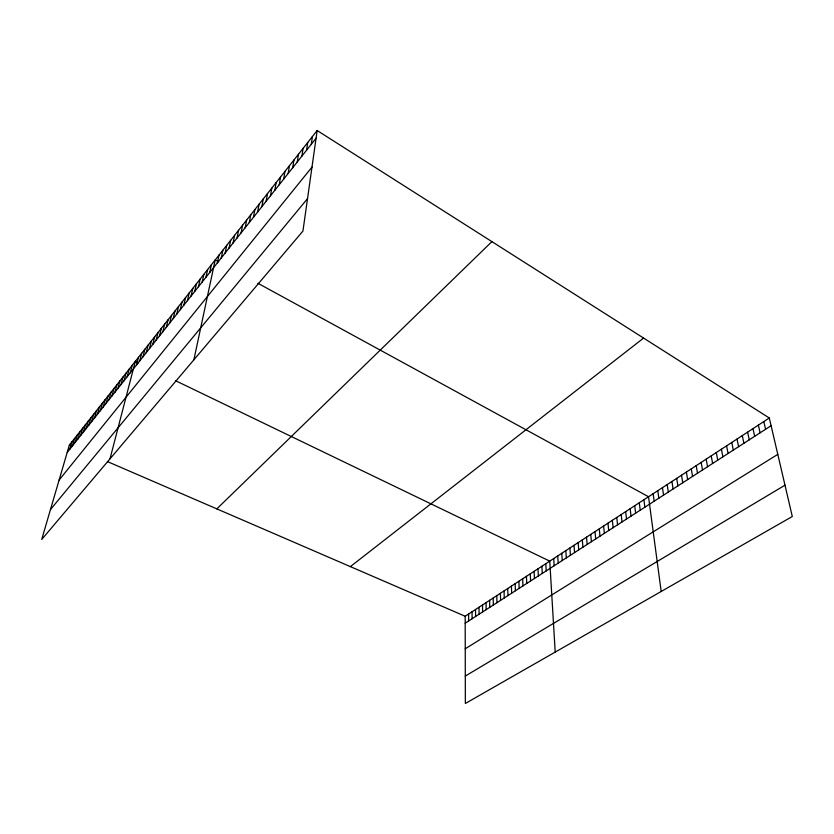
<?xml version="1.0" encoding="UTF-8"?>
<svg xmlns="http://www.w3.org/2000/svg" width="834" height="834" viewBox="0 0 834 834"><rect width="100%" height="100%" fill="white"/><g stroke="black" fill="none" stroke-linecap="round" stroke-linejoin="round"><path stroke-width="1.25" d="M317.16 130.521L302.94 231.049L41.7 539.483L69.347 445.116L317.16 130.521L769.302 418.001L792.3 516.507L465.351 703.479L465.184 616.263L769.302 418.001M311.301 144.251L312.416 136.536M306.578 150.214L307.725 142.489M301.908 156.114L303.086 148.389M297.279 161.952L298.489 154.227M292.703 167.738L293.933 160.003M288.168 173.462L289.419 165.726M283.675 179.133L284.957 171.397M279.223 184.752L280.537 177.006M274.824 190.308L276.158 182.563M270.466 195.813L271.821 188.067M266.14 201.275L267.526 193.519M261.866 206.676L263.273 198.919M257.633 212.024L259.061 204.267M253.432 217.32L254.891 209.574M249.272 222.574L250.753 214.818M245.154 227.765L246.655 220.02M241.078 232.915L242.6 225.17M237.044 238.024L238.576 230.278M233.04 243.08L234.594 235.334M229.069 248.084L230.643 240.338M225.138 253.046L226.733 245.3M221.25 257.967L222.866 250.221M217.382 262.835L219.019 255.1M193.874 359.829L215.214 259.927L218.644 261.803M209.73 272.509L211.398 264.774M205.925 277.315L207.614 269.58M202.162 282.069L203.861 274.344M198.419 286.781L200.15 279.067M194.718 291.462L196.459 283.737M191.059 296.091L192.81 288.376M187.421 300.678L189.193 292.974M183.814 305.223L185.607 297.519M180.248 309.737L182.052 302.033M176.704 314.199L178.528 306.516M173.201 318.63L175.025 310.946M169.719 323.029L171.564 315.346M166.279 327.376L168.134 319.703M162.859 331.692L164.725 324.019M159.471 335.977L161.348 328.304M156.114 340.22L158.001 332.558M152.778 344.421L154.686 336.769M149.474 348.591L151.392 340.95M146.2 352.73L148.139 345.088M142.958 356.827L144.897 349.196M139.737 360.893L141.686 353.272M136.547 364.927L138.507 357.306M109.994 458.856L135.358 361.31L138.569 362.863M130.24 372.892L132.22 365.292M127.122 376.822L129.124 369.233M124.037 380.721L126.038 373.132M120.972 384.589L122.984 377.01M117.928 388.425L119.96 380.857M111.923 396.004L113.977 388.456M114.915 392.23L116.958 384.672M108.962 399.757L111.016 392.209M106.022 403.468L108.086 395.931M103.103 407.159L105.178 399.622M100.205 410.808L102.29 403.291M94.482 418.032L96.577 410.536M97.328 414.435L99.423 406.929M91.657 421.608L93.762 414.112M88.852 425.152L90.969 417.667M83.306 432.148L85.433 424.683M86.069 428.666L88.185 421.191M80.564 435.609L82.702 428.155M77.843 439.049L79.991 431.595M72.464 445.836L74.622 438.403M75.143 442.447L77.301 435.014M69.806 449.192L71.974 441.77M67.179 452.518L316.065 138.225M59.12 480.03L311.979 167.123M50.457 509.574L307.527 198.638M216.83 508.876L491.904 241.631M350.374 566.62L643.598 338.072M465.205 623.186L771.106 425.705M465.247 648.779L777.788 454.353M465.299 676.061L784.992 485.19M69.347 445.116L72.36 446.419M107.471 461.598L465.184 616.263M175.432 380.638L549.752 561.136L555.204 652.094M257.852 283.237L648.529 496.741L661.185 591.483M763.819 421.577L765.581 429.27M758.377 425.132L760.097 432.815M752.966 428.655L754.655 436.328M747.608 432.148L749.255 439.81M742.291 435.609L743.897 443.261M737.016 439.049L738.59 446.701M731.783 442.468L733.315 450.099M726.581 445.856L728.082 453.477M721.42 449.213L722.89 456.834M716.302 452.549L717.74 460.159M711.225 455.864L712.622 463.454M706.189 459.148L707.545 466.738M701.186 462.411L702.509 469.98M696.213 465.653L697.516 473.212M691.282 468.864L692.554 476.412M686.392 472.054L687.633 479.592M681.534 475.224L682.744 482.75M676.718 478.362L677.886 485.878M671.933 481.479L673.08 488.985M667.19 484.575L668.295 492.07M662.467 487.65L663.551 495.135M657.786 490.705L658.839 498.179M653.137 493.728L654.169 501.192M643.89 499.764L644.859 507.208M639.282 502.766L640.22 510.199M634.716 505.748L635.623 513.16M630.17 508.709L631.057 516.11M625.667 511.638L626.522 519.04M621.194 514.557L622.028 521.948M616.753 517.455L617.556 524.826M612.344 520.333L613.126 527.693M607.965 523.189L608.716 530.539M603.618 526.025L604.348 533.364M599.292 528.839L600 536.158M595.007 531.633L595.684 538.941M590.753 534.406L591.41 541.714M586.521 537.159L587.157 544.456M582.32 539.9L582.935 547.177M578.15 542.621L578.744 549.887M574.011 545.321L574.574 552.577M569.903 548.001L570.435 555.246M565.817 550.659L566.338 557.894M561.762 553.307L562.252 560.531M557.727 555.934L558.207 563.148M553.724 558.54L554.183 565.744M545.801 563.711L546.218 570.883M541.881 566.265L542.267 573.427M537.982 568.809L538.357 575.96M534.114 571.332L534.469 578.473M530.268 573.834L530.601 580.964M526.452 576.325L526.765 583.446M522.657 578.796L522.949 585.906M518.894 581.256L519.165 588.345M515.151 583.696L515.402 590.774M511.43 586.114L511.659 593.193M507.729 588.533L507.948 595.591M504.059 590.92L504.257 597.968M500.41 593.297L500.588 600.334M496.793 595.664L496.949 602.69M493.186 598.009L493.332 605.025M489.61 600.344L489.735 607.35M486.055 602.659L486.159 609.654M482.521 604.963L482.615 611.947M479.008 607.256L479.091 614.22M475.526 609.529L475.588 616.482M472.054 611.781L472.096 618.734M468.614 614.033L468.645 620.965"/></g></svg>
